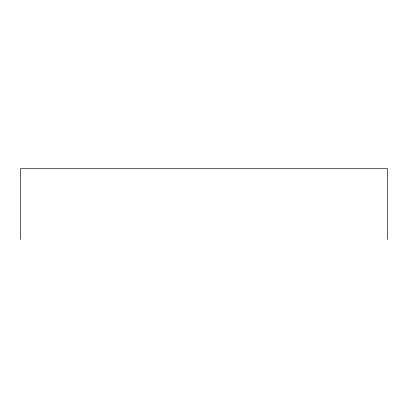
<?xml version="1.0" encoding="UTF-8"?>
<svg xmlns="http://www.w3.org/2000/svg" width="408" height="408" viewBox="0 0 408 408"><rect width="100%" height="100%" fill="white"/><g stroke="black" fill="none" stroke-linecap="round" stroke-linejoin="round"><path stroke-width="0.61" d="M387.6 239.272L387.6 168.728L20.4 168.728L20.4 239.272"/></g></svg>
